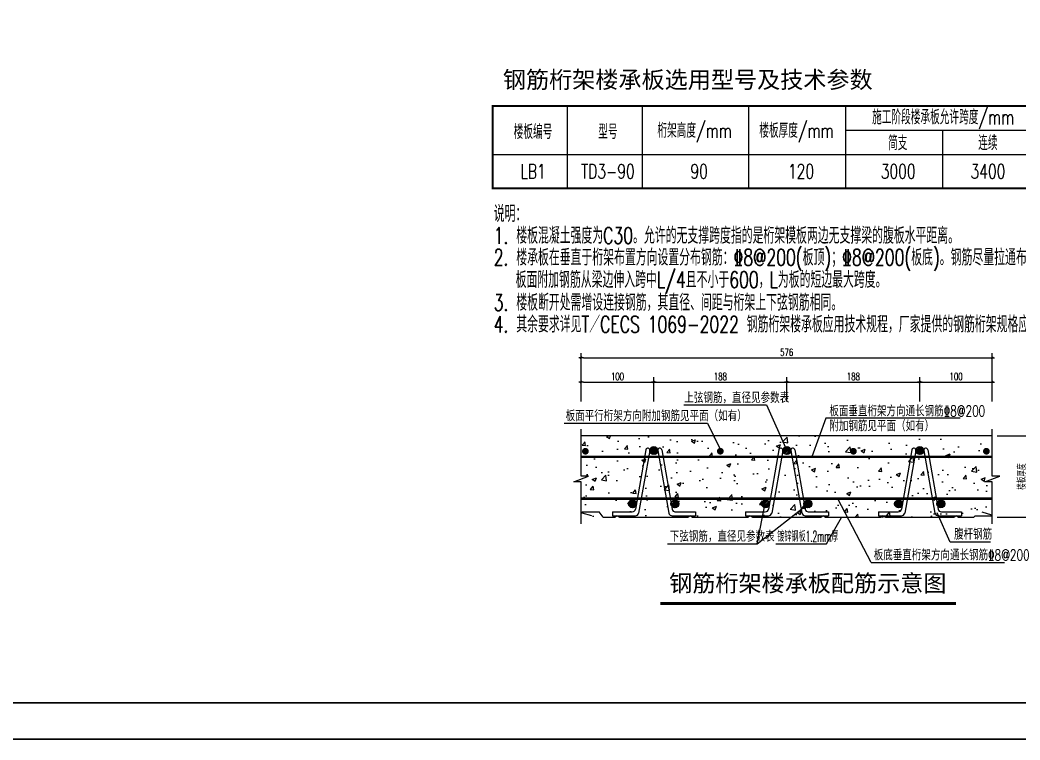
# Model space of a CAD drawing. Extents: x -1201378 to 2367219, y -619313 to 244905.
# Drawn here: x 458339 to 499653, y -496140 to -466410 of the extents above; entities that cross this region are included whole.
import ezdxf
from ezdxf.enums import TextEntityAlignment as Align

# ---------------------------------------------------------------- set-up
doc = ezdxf.new("R2010")
doc.units = 0
doc.header["$LTSCALE"] = 1000
doc.layers.get('0').update_dxf_attribs({"linetype": 'CONTINUOUS'})
doc.layers.get('Defpoints').update_dxf_attribs({"linetype": 'CONTINUOUS'})
for name, color, linetype in [('0-cxFrame', 155, 'CONTINUOUS'), ('S-BAR', 1, 'CONTINUOUS'), ('S-BEAM-DIM', 81, 'CONTINUOUS'), ('S-SHAPE', 51, 'CONTINUOUS'), ('S-SHAPE1', 165, 'CONTINUOUS'), ('S-SS', 111, 'CONTINUOUS'), ('S-TEXT', 21, 'CONTINUOUS'), ('S-TK', 165, 'CONTINUOUS'), ('Z_SLAB_DET', 7, 'CONTINUOUS')]:
    doc.layers.add(name, color=color, linetype=linetype)
doc.layers.add('0-cxText', color=131, linetype='CONTINUOUS', lineweight=25)
doc.styles.add('cx_tuming', font='simhei.ttf')
doc.styles.add('cx_tuqian1', font='')
doc.styles.add('SS1', font='tj-romans1.shx', dxfattribs={"width": 0.7, "bigfont": 'tj-hztxt1.shx'})
doc.styles.add('黑体', font='simhei.ttf', dxfattribs={"width": 0.8})
doc.styles.get('cx_tuqian1').set_extended_font_data('SimSun')
doc.dimstyles.new('S-100A', dxfattribs={"dimscale": 100, "dimtxt": 3, "dimasz": 1, "dimexe": 2, "dimexo": 2, "dimgap": 0.8, "dimtad": 1, "dimdec": 0, "dimzin": 0, "dimdsep": 46, "dimtxsty": 'SS1', "dimblk1": 'TT', "dimblk2": 'TT', "dimsah": 1, "dimcen": 1, "dimclrd": 256, "dimclre": 256, "dimclrt": 256, "dimadec": 0, "dimazin": 0, "dimtfac": 1, "dimtdec": 0, "dimtix": 1, "dimtmove": 2, "dimatfit": 0, "dimldrblk": 'TT', "dimfxl": 2, "dimtolj": 1, "dimtzin": 0, "dimarcsym": 0})
pattern_1 = [(45, (-10478350.52, -1661265.655), (-30.93592168, 30.93592168), [])]

# ---------------------------------------------------------------- blocks, each defined once
blk = doc.blocks.new('TK22.A0 L(Dragon)')
at = {"layer": '0-cxFrame', "color": 7, "const_width": 0.5}
blk.add_lwpolyline([(0, 0), (-1486, 0), (-1486, 841), (0, 841)], close=True, dxfattribs=at)
at = {"layer": '0-cxFrame', "const_width": 0.5}
blk.add_lwpolyline([(-80, 10), (-1466, 10), (-1466, 831), (-80, 831)], close=True, dxfattribs=at)
at = {"style": '黑体', "flags": 4}
blk.add_attdef('图幅', text='', height=3.3, dxfattribs=at).set_placement((-40, 3), align=Align.RIGHT)
at = {"layer": '0-cxText', "flags": 4}
for tag, height, style, p in [('建设单位', 3.5, 'cx_tuming', (-45, 240)), ('项目名称', 3.5, 'cx_tuming', (-45, 210)), ('子项名称', 3.5, 'cx_tuming', (-45, 180)), ('工程编号', 3.3, 'cx_tuqian1', (-35, 165)), ('图名1', 3.5, 'cx_tuming', (-45, 87)), ('图名2', 3.5, 'cx_tuming', (-45, 79)), ('图名3', 3.5, 'cx_tuming', (-45, 71)), ('出图日期', 3.3, 'cx_tuqian1', (-39, 60)), ('专业', 3.3, 'cx_tuqian1', (-55, 52)), ('图号', 3.3, 'cx_tuqian1', (-55, 44)), ('版次', 3.3, 'cx_tuqian1', (-20, 44))]:
    blk.add_attdef(tag, text='', height=height, dxfattribs=dict(at, style=style)).set_placement(p, align=Align.MIDDLE)
at = {"layer": 'Defpoints', "color": 6, "flags": 4}
for tag, height, style, p in [('tufu', 3.3, '黑体', (-12, 12)), ('dwfname', 4, 'cx_tuqian1', (-80, 3))]:
    blk.add_attdef(tag, text='', height=height, dxfattribs=dict(at, style=style)).set_placement(p, align=Align.RIGHT)
blk = doc.blocks.new('TT')
blk.add_line((-0.97, 0), (0.97, 0))
at = {"const_width": 0.45}
blk.add_lwpolyline([(-0.44, -0.44), (0.44, 0.44)], dxfattribs=at)
blk = doc.blocks.new('*D6426')
at = {"layer": 'Defpoints', "color": 0, "transparency": 16777216}
for p in [(498507, -483584), (498507, -486944), (499969, -486944)]:
    blk.add_point(p, dxfattribs=at)
at = {"layer": 'S-BEAM-DIM', "lineweight": -2, "transparency": 16777216}
for p, q in [((498707, -483584), (500169, -483584)), ((499969, -483684), (499969, -486844)), ((498707, -486944), (500169, -486944))]:
    blk.add_line(p, q, dxfattribs=at)
at = {"layer": 'S-BEAM-DIM', "lineweight": -2, "transparency": 16777216, "xscale": 100, "yscale": 100, "zscale": 100}
for p, rotation in [((499969, -483584), 90), ((499969, -486944), 270)]:
    blk.add_blockref('TT', p, dxfattribs=dict(at, rotation=rotation))
at = {"layer": 'S-BEAM-DIM', "transparency": 16777216, "insert": (499739, -485264), "char_height": 300, "attachment_point": 5, "rotation": 90, "style": 'SS1'}
blk.add_mtext('\\A1;楼板厚度', dxfattribs=at)
blk = doc.blocks.new('*D6427')
at = {"layer": 'Defpoints', "color": 0, "transparency": 16777216}
for p in [(490025, -481363), (484525, -482363), (490025, -482363)]:
    blk.add_point(p, dxfattribs=at)
at = {"layer": 'S-BEAM-DIM', "lineweight": -2, "transparency": 16777216}
for p, q in [((484525, -482163), (484525, -481163)), ((490025, -482163), (490025, -481163)), ((484625, -481363), (489925, -481363))]:
    blk.add_line(p, q, dxfattribs=at)
at = {"layer": 'S-BEAM-DIM', "lineweight": -2, "transparency": 16777216, "xscale": 100, "yscale": 100, "zscale": 100, "rotation": 180}
blk.add_blockref('TT', (484525, -481363), dxfattribs=at)
at = {"layer": 'S-BEAM-DIM', "lineweight": -2, "transparency": 16777216, "xscale": 100, "yscale": 100, "zscale": 100}
blk.add_blockref('TT', (490025, -481363), dxfattribs=at)
at = {"layer": 'S-BEAM-DIM', "transparency": 16777216, "insert": (487275, -481133), "char_height": 300, "attachment_point": 5, "style": 'SS1'}
blk.add_mtext('\\A1;188', dxfattribs=at)
blk = doc.blocks.new('*D6428')
at = {"layer": 'Defpoints', "color": 0, "transparency": 16777216}
for p in [(498507, -480363), (481523, -482363), (498507, -482363)]:
    blk.add_point(p, dxfattribs=at)
at = {"layer": 'S-BEAM-DIM', "lineweight": -2, "transparency": 16777216}
for p, q in [((481523, -482163), (481523, -480163)), ((481623, -480363), (498407, -480363)), ((498507, -482163), (498507, -480163))]:
    blk.add_line(p, q, dxfattribs=at)
at = {"layer": 'S-BEAM-DIM', "lineweight": -2, "transparency": 16777216, "xscale": 100, "yscale": 100, "zscale": 100, "rotation": 180}
blk.add_blockref('TT', (481523, -480363), dxfattribs=at)
at = {"layer": 'S-BEAM-DIM', "lineweight": -2, "transparency": 16777216, "xscale": 100, "yscale": 100, "zscale": 100}
blk.add_blockref('TT', (498507, -480363), dxfattribs=at)
at = {"layer": 'S-BEAM-DIM', "transparency": 16777216, "insert": (490015, -480133), "char_height": 300, "attachment_point": 5, "style": 'SS1'}
blk.add_mtext('\\A1;576', dxfattribs=at)
blk = doc.blocks.new('*D6429')
at = {"layer": 'Defpoints', "color": 0, "transparency": 16777216}
for p in [(495517, -481363), (490025, -482363), (495517, -482363)]:
    blk.add_point(p, dxfattribs=at)
at = {"layer": 'S-BEAM-DIM', "lineweight": -2, "transparency": 16777216}
for p, q in [((490025, -482163), (490025, -481163)), ((495517, -482163), (495517, -481163)), ((490125, -481363), (495417, -481363))]:
    blk.add_line(p, q, dxfattribs=at)
at = {"layer": 'S-BEAM-DIM', "lineweight": -2, "transparency": 16777216, "xscale": 100, "yscale": 100, "zscale": 100, "rotation": 180}
blk.add_blockref('TT', (490025, -481363), dxfattribs=at)
at = {"layer": 'S-BEAM-DIM', "lineweight": -2, "transparency": 16777216, "xscale": 100, "yscale": 100, "zscale": 100}
blk.add_blockref('TT', (495517, -481363), dxfattribs=at)
at = {"layer": 'S-BEAM-DIM', "transparency": 16777216, "insert": (492771, -481133), "char_height": 300, "attachment_point": 5, "style": 'SS1'}
blk.add_mtext('\\A1;188', dxfattribs=at)
blk = doc.blocks.new('*D6430')
at = {"layer": 'Defpoints', "color": 0, "transparency": 16777216}
for p in [(484525, -481363), (481523, -482363), (484525, -482363)]:
    blk.add_point(p, dxfattribs=at)
at = {"layer": 'S-BEAM-DIM', "lineweight": -2, "transparency": 16777216}
for p, q in [((481523, -482163), (481523, -481163)), ((484525, -482163), (484525, -481163)), ((481623, -481363), (484425, -481363))]:
    blk.add_line(p, q, dxfattribs=at)
at = {"layer": 'S-BEAM-DIM', "lineweight": -2, "transparency": 16777216, "xscale": 100, "yscale": 100, "zscale": 100, "rotation": 180}
blk.add_blockref('TT', (481523, -481363), dxfattribs=at)
at = {"layer": 'S-BEAM-DIM', "lineweight": -2, "transparency": 16777216, "xscale": 100, "yscale": 100, "zscale": 100}
blk.add_blockref('TT', (484525, -481363), dxfattribs=at)
at = {"layer": 'S-BEAM-DIM', "transparency": 16777216, "insert": (483024, -481133), "char_height": 300, "attachment_point": 5, "style": 'SS1'}
blk.add_mtext('\\A1;100', dxfattribs=at)
blk = doc.blocks.new('*D6431')
at = {"layer": 'Defpoints', "color": 0, "transparency": 16777216}
for p in [(498507, -481363), (495517, -482363), (498507, -482363)]:
    blk.add_point(p, dxfattribs=at)
at = {"layer": 'S-BEAM-DIM', "lineweight": -2, "transparency": 16777216}
for p, q in [((495517, -482163), (495517, -481163)), ((498507, -482163), (498507, -481163)), ((495617, -481363), (498407, -481363))]:
    blk.add_line(p, q, dxfattribs=at)
at = {"layer": 'S-BEAM-DIM', "lineweight": -2, "transparency": 16777216, "xscale": 100, "yscale": 100, "zscale": 100, "rotation": 180}
blk.add_blockref('TT', (495517, -481363), dxfattribs=at)
at = {"layer": 'S-BEAM-DIM', "lineweight": -2, "transparency": 16777216, "xscale": 100, "yscale": 100, "zscale": 100}
blk.add_blockref('TT', (498507, -481363), dxfattribs=at)
at = {"layer": 'S-BEAM-DIM', "transparency": 16777216, "insert": (497012, -481133), "char_height": 300, "attachment_point": 5, "style": 'SS1'}
blk.add_mtext('\\A1;100', dxfattribs=at)

msp = doc.modelspace()

# ---------------------------------------------------------------- hatches: boundary and pattern name
at = {"layer": 'S-BAR'}
for points in [[(481837.7, -484217.7, 1), (481556.6, -484217.7, 1)], [(487413.2, -484217.7, 1), (487132.1, -484217.7, 1)], [(492909.2, -484217.7, 1), (492628, -484217.7, 1)], [(498404.3, -484217.7, 1), (498123.1, -484217.7, 1)]]:
    msp.add_hatch(color=256, dxfattribs=at).paths.add_polyline_path(points)
at = {"layer": 'S-SHAPE1'}
h = msp.add_hatch(dxfattribs=at)
h.set_pattern_fill('AR-CONC', color=256, scale=9.6, style=0)
h.set_pattern_definition([(50, (-159280, 284896.6), (1748.9728, -153.0152), [182.88, -2011.68]), (355, (-159280, 284896.6), (-338.331, 1834.1438), [146.304, -1609.344]), (100.451, (-159134.3, 284883.9), (1410.648, 1681.1202), [155.424, -1709.664]), (46.1842, (-159280, 285384.3), (2602.359, -403.6063), [274.32, -3017.52]), (96.6356, (-159063.2, 285350.7), (2279.0807, 2375.2853), [233.136, -2564.496]), (351.184, (-159280, 285384.3), (2279.084, 2375.281), [219.456, -2414.016]), (21, (-159036.2, 285262.4), (1455.5028, -981.749), [182.88, -2011.68]), (326, (-159036.2, 285262.4), (593.2995, 1768.2045), [146.304, -1609.344]), (71.4514, (-158915, 285180.6), (2048.7983, 786.4594), [155.424, -1709.664]), (37.5, (-159280.06, 284896.6), (29.6506, 811.72837), [0, -1589.8368, 0, -1633.728, 0, -1615.44]), (7.5, (-159280.06, 284896.6), (641.46876, 961.7335), [0, -931.4688, 0, -1553.2608, 0, -615.696]), (327.5, (-159823.8, 284896.6), (1301.6697, -54.99594), [0, -609.6, 0, -1901.952, 0, -2523.744]), (317.5, (-160067.7, 284896.6), (1422.0401, 244.0943), [0, -792.48, 0, -1263.0912, 0, -1792.224])])
h.paths.add_polyline_path([(481523.3, -483583.6), (481523.3, -485250.7), (481831.3, -485250.7), (481215.3, -485474.7), (481523.3, -485474.7), (481523.3, -486943.6), (498506.9, -486943.6), (498506.9, -485474.7), (498198.9, -485474.7), (498814.9, -485250.7), (498506.9, -485250.7), (498506.9, -483583.6)])
h.paths.add_polyline_path([(489128.9, -486718.3), (489128.9, -486718.3, 0.0000141)], flags=16)
h.paths.add_polyline_path([(489690.8, -484757.6, -0.0000149), (489690.8, -484757.6, -0.000127), (489690.8, -484757.5, -0.9997278), (489851.5, -484794.7, 0.9999882), (489690.8, -484757.6)], flags=16)
h.paths.add_polyline_path([(490185.5, -484794.7, 0.0357508), (490183.8, -484771.2, 0.0717782)], flags=16)
h.paths.add_polyline_path([(490774.2, -486611.8, 0.3492028), (490908.1, -486718.3), (490908.1, -486718.3, -0.3492284), (490774.2, -486611.8)], flags=16)
h.paths.add_polyline_path([(489305.2, -486388.5, -1), (488975.5, -486388.5, -1)], flags=16)
h.paths.add_polyline_path([(491057.2, -486388.5, -1), (490727.5, -486388.5, -1)], flags=16)
h.paths.add_polyline_path([(485412.1, -486718.3, -0.3492284), (485278.3, -486611.8), (484850.4, -484758.5, 0.8608391), (484687.9, -484771.2, -0.0357489), (484689.5, -484794.7, 0.0029881), (484689.8, -484795.6), (484689.5, -484794.7, -0.999999), (484359.8, -484794.7, -0.9308923), (484687.9, -484771.2, -0.8608419), (484850.4, -484758.5), (485278.3, -486611.8, 0.349203), (485412.1, -486718.3)], flags=16)
h.paths.add_polyline_path([(485561.3, -486388.5, -1), (485231.5, -486388.5, -1)], flags=16)
h.paths.add_polyline_path([(494801.2, -486388.5, -1), (494471.4, -486388.5, -1)], flags=16)
h.paths.add_polyline_path([(484194.9, -484757.6), (483766.8, -486611.8, -0.3492236), (483632.9, -486718.3), (483632.9, -486718.3, 0.3492077), (483766.8, -486611.8), (484194.9, -484757.6, -1.0000109), (484355.5, -484794.7, 0.9999888)], flags=16)
h.paths.add_polyline_path([(495679.8, -484771.2, -0.8608419), (495842.3, -484758.5), (496270.2, -486611.8, 0.3492028), (496404, -486718.3), (496404.1, -486718.3, -0.3492286), (496270.2, -486611.8), (495842.3, -484758.5, 0.8608391), (495679.8, -484771.2, -0.0357489), (495681.4, -484794.7, 0.0029881), (495681.7, -484795.6), (496139, -486776.7, 0.3492128), (496272.9, -486883.1, -0.3492128), (496139, -486776.7), (495681.4, -484794.7, -0.999999), (495351.7, -484794.7, -0.9308923)], flags=16)
h.paths.add_polyline_path([(483809.3, -486388.5, -1), (483479.5, -486388.5, -1)], flags=16)
h.paths.add_polyline_path([(494624.8, -486718.3), (494624.8, -486718.3, 0.0000141)], flags=16)
h.paths.add_polyline_path([(495186.8, -484757.6, -1.0000114), (495347.4, -484794.7, 0.9999882), (495186.8, -484757.6)], flags=16)
h.paths.add_polyline_path([(496553.2, -486388.5, -1), (496223.4, -486388.5, -1)], flags=16)
h.paths.add_polyline_path([(493512.8, -484248.5), (495071.5, -484248.5), (495071.5, -483542.5), (493512.8, -483542.5)], flags=9)
h.paths.add_polyline_path([(491423, -485917.5), (492981.8, -485917.5), (492981.8, -485211.5), (491423, -485211.5)], flags=24)
h.paths.add_polyline_path([(492596.4, -484961.5), (494141.6, -484961.5), (494141.6, -484255.5), (492596.4, -484255.5)], flags=24)
h.paths.add_polyline_path([(496213.6, -485019.8), (497768.1, -485019.8), (497768.1, -484302.1), (496213.6, -484302.1)], flags=24)
at = {"layer": 'Z_SLAB_DET'}
h = msp.add_hatch(dxfattribs=at)
h.set_pattern_fill('ANSI31', color=256, scale=350, style=0)
h.set_pattern_definition(pattern_1)
h.paths.add_polyline_path([(484689.5, -484190.5, 1.0000006), (484359.8, -484190.5, 1.0000006)])
h = msp.add_hatch(dxfattribs=at)
h.set_pattern_fill('ANSI31', color=256, scale=350, style=0)
h.set_pattern_definition(pattern_1)
h.paths.add_polyline_path([(490185.5, -484190.5, 1.0000006), (489855.7, -484190.5, 1.0000006)])
h = msp.add_hatch(dxfattribs=at)
h.set_pattern_fill('ANSI31', color=256, scale=350, style=0)
h.set_pattern_definition(pattern_1)
h.paths.add_polyline_path([(495681.4, -484190.5, 1.0000006), (495351.7, -484190.5, 1.0000006)])
h = msp.add_hatch(dxfattribs=at)
h.set_pattern_fill('ANSI31', color=256, scale=350, style=0)
h.set_pattern_definition(pattern_1)
h.paths.add_polyline_path([(483479.5, -486388.5, -1.0000006), (483809.3, -486388.5, -1.0000006)])
h = msp.add_hatch(dxfattribs=at)
h.set_pattern_fill('ANSI31', color=256, scale=350, style=0)
h.set_pattern_definition(pattern_1)
h.paths.add_polyline_path([(485561.3, -486388.5, 1.0000006), (485231.5, -486388.5, 1.0000006)])
h = msp.add_hatch(dxfattribs=at)
h.set_pattern_fill('ANSI31', color=256, scale=350, style=0)
h.set_pattern_definition(pattern_1)
h.paths.add_polyline_path([(488975.5, -486388.5, -1.0000006), (489305.2, -486388.5, -1.0000006)])
h = msp.add_hatch(dxfattribs=at)
h.set_pattern_fill('ANSI31', color=256, scale=350, style=0)
h.set_pattern_definition(pattern_1)
h.paths.add_polyline_path([(491057.2, -486388.5, 1.0000006), (490727.5, -486388.5, 1.0000006)])
h = msp.add_hatch(dxfattribs=at)
h.set_pattern_fill('ANSI31', color=256, scale=350, style=0)
h.set_pattern_definition(pattern_1)
h.paths.add_polyline_path([(494471.4, -486388.5, -1.0000006), (494801.2, -486388.5, -1.0000006)])
h = msp.add_hatch(dxfattribs=at)
h.set_pattern_fill('ANSI31', color=256, scale=350, style=0)
h.set_pattern_definition(pattern_1)
h.paths.add_polyline_path([(496553.2, -486388.5, 1.0000006), (496223.4, -486388.5, 1.0000006)])

# ---------------------------------------------------------------- linework, layer by layer
at = {"layer": 'S-BAR', "const_width": 98}
for points in [[(481523.3, -484445.2), (498506.9, -484445.2)], [(481523.3, -486175.7), (498506.9, -486175.7)]]:
    msp.add_lwpolyline(points, dxfattribs=at)
at = {"layer": 'S-SHAPE', "ltscale": 5}
msp.add_line((498506.9, -483583.6), (481523.3, -483583.6), dxfattribs=at)
at = {"layer": 'S-SHAPE1', "ltscale": 5}
for points in [[(481523.3, -487207.5), (481523.3, -485474.7), (481215.3, -485474.7), (481831.3, -485250.7), (481523.3, -485250.7), (481523.3, -483301.5)], [(498506.9, -487207.5), (498506.9, -485474.7), (498198.9, -485474.7), (498814.9, -485250.7), (498506.9, -485250.7), (498506.9, -483301.5)]]:
    msp.add_lwpolyline(points, dxfattribs=at)
at = {"layer": 'S-SS'}
for p, q in [((485768.2, -482304.3), (489183.7, -482304.3)), ((489183.7, -482304.3), (490025, -484188.4)), ((491637, -482854.5), (491057.9, -484445.2)), ((497176.6, -482854.5), (491637, -482854.5)), ((480827.3, -483050.9), (486749, -483050.9)), ((486749, -483050.9), (487296.2, -484184.8)), ((493508.2, -488814.6), (492124, -486175.7)), ((488800.5, -488033.3), (489126.8, -486380.5)), ((488800.5, -488033.3), (490896.8, -486393)), ((491662.5, -488033.3), (492281.4, -486946)), ((496767.3, -487971.8), (496224, -486763.8)), ((485095.4, -488033.3), (488800.5, -488033.3)), ((489569.5, -488033.3), (491662.5, -488033.3)), ((498436.4, -487971.8), (496767.3, -487971.8)), ((493508.2, -488814.6), (499007.4, -488814.6))]:
    msp.add_line(p, q, dxfattribs=at)
at = {"layer": 'S-TEXT'}
msp.add_lwpolyline([(484792.2, -490506.3, 132.2, 132.2, 0), (497013.6, -490506.3, 46.7, 46.7, 0)], format="xyseb", dxfattribs=at)
at = {"layer": 'S-TK'}
for p, q in [((480962.5, -473360.9), (480962.5, -469960.9)), ((484058.6, -473360.9), (484058.6, -469960.9)), ((488456.2, -473360.9), (488456.2, -469960.9)), ((492456.2, -473360.9), (492456.2, -469960.9)), ((492456.2, -471960.9), (492456.2, -469960.9)), ((492456.2, -470960.9), (506125, -470960.9)), ((496456.2, -470960.9), (496456.2, -473360.9)), ((477866.4, -473360.9), (506125, -473360.9))]:
    msp.add_line(p, q, dxfattribs=at)
at = {"layer": 'S-TK', "const_width": 75}
msp.add_lwpolyline([(506125, -469960.9), (477866.4, -469960.9), (477866.4, -473360.9), (506125, -473360.9)], close=True, dxfattribs=at)
at = {"layer": 'S-TK'}
msp.add_lwpolyline([(477866.4, -471960.9), (506125, -471960.9)], dxfattribs=at)
at = {"layer": 'Z_SLAB_DET'}
for p, q in [((484194.9, -484153.4), (483766.8, -486611.8)), ((484355.5, -484190.5), (483897.9, -486776.7)), ((484689.5, -484190.5), (485147.1, -486776.7)), ((484850.2, -484153.4), (485278.3, -486611.8)), ((489690.8, -484153.4), (489262.7, -486611.8)), ((489851.5, -484190.5), (489393.9, -486776.7)), ((490185.5, -484190.5), (490643.1, -486776.7)), ((490346.1, -484153.4), (490774.2, -486611.8)), ((495186.8, -484153.4), (494758.7, -486611.8)), ((495347.4, -484190.5), (494889.8, -486776.7)), ((495681.4, -484190.5), (496139, -486776.7)), ((495842.1, -484153.4), (496270.2, -486611.8)), ((481967.7, -486888.6), (481569.8, -486774.5)), ((481584.3, -486723.8), (482271.3, -486723.8)), ((482436.2, -486943.6), (482271.3, -486723.8)), ((482436.2, -486943.6), (482924, -486943.6)), ((482820.9, -486718.3), (483632.9, -486718.3)), ((482820.9, -486718.3), (482820.9, -486883.1)), ((482820.9, -486883.1), (483764.1, -486883.1)), ((483013.3, -486888.6), (482924, -486943.6)), ((483013.3, -486888.6), (483102.6, -486943.6)), ((483102.6, -486943.6), (485946.7, -486943.6)), ((485281, -486883.1), (486246.4, -486883.1)), ((485412.1, -486718.3), (486246.4, -486718.3)), ((486036, -486888.6), (485946.7, -486943.6)), ((486036, -486888.6), (486125.4, -486943.6)), ((486125.4, -486943.6), (488419.9, -486943.6)), ((486246.4, -486718.3), (486246.4, -486883.1)), ((488316.8, -486718.3), (489128.9, -486718.3)), ((488316.8, -486718.3), (488316.8, -486883.1)), ((488316.8, -486883.1), (489260, -486883.1)), ((488509.2, -486888.6), (488419.9, -486943.6)), ((488509.2, -486888.6), (488598.5, -486943.6)), ((488598.5, -486943.6), (491442.7, -486943.6)), ((490776.9, -486883.1), (491742.4, -486883.1)), ((490908.1, -486718.3), (491742.4, -486718.3)), ((491532, -486888.6), (491442.7, -486943.6)), ((491532, -486888.6), (491621.3, -486943.6)), ((491621.3, -486943.6), (493915.9, -486943.6)), ((491742.4, -486718.3), (491742.4, -486883.1)), ((493812.8, -486718.3), (493812.8, -486883.1)), ((493812.8, -486718.3), (494624.8, -486718.3)), ((493812.8, -486883.1), (494756, -486883.1)), ((494005.2, -486888.6), (493915.9, -486943.6)), ((494005.2, -486888.6), (494094.5, -486943.6)), ((494094.5, -486943.6), (496938.6, -486943.6)), ((496272.9, -486883.1), (497238.3, -486883.1)), ((496404.1, -486718.3), (497238.3, -486718.3)), ((497028, -486888.6), (496938.6, -486943.6)), ((497028, -486888.6), (497117.3, -486943.6)), ((497117.3, -486943.6), (497742.4, -486943.6)), ((497238.3, -486718.3), (497238.3, -486883.1)), ((497742.4, -486943.6), (497797.4, -486888.6)), ((497797.4, -486888.6), (498456.9, -486888.6)), ((498073.6, -486723.8), (498471.5, -486837.9))]:
    msp.add_line(p, q, dxfattribs=at)
for centre in [(484524.7, -484190.5), (490020.6, -484190.5), (495516.6, -484190.5), (483644.4, -486388.5), (485396.4, -486388.5), (489140.4, -486388.5), (490892.3, -486388.5), (494636.3, -486388.5), (496388.3, -486388.5)]:
    msp.add_circle(centre, 164.9, dxfattribs=at)
for centre, radius, start, end in [((484275.2, -484171.9), 82.4, 347, 167), ((484770.1, -484172.9), 82.4, 13, 193), ((489771.1, -484171.9), 82.4, 347, 167), ((490266, -484172.9), 82.4, 13, 193), ((495267.1, -484171.9), 82.4, 347, 167), ((495762, -484172.9), 82.4, 13, 193), ((483632.9, -486580.9), 137.4, 270, 347), ((485412.1, -486580.9), 137.4, 193, 270), ((489128.9, -486580.9), 137.4, 270, 347), ((490908.1, -486580.9), 137.4, 193, 270), ((494624.8, -486580.9), 137.4, 270, 347), ((496404.1, -486580.9), 137.4, 193, 270), ((481584.3, -486751.2), 27.5, 90, 238), ((483764.1, -486745.7), 137.4, 270, 347), ((485281, -486745.7), 137.4, 193, 270), ((489260, -486745.7), 137.4, 270, 347), ((490776.9, -486745.7), 137.4, 193, 270), ((494756, -486745.7), 137.4, 270, 347), ((496272.9, -486745.7), 137.4, 193, 270), ((498456.9, -486861.2), 27.5, 270, 58)]:
    msp.add_arc(centre, radius, start, end, dxfattribs=at)

# ---------------------------------------------------------------- block references
at = {"layer": '0-cxFrame', "xscale": 150, "yscale": 150, "zscale": 150}
msp.add_blockref('TK22.A0 L(Dragon)', (535008.3, -496102.2), dxfattribs=at)

# ---------------------------------------------------------------- texts
at = {"layer": 'S-SS', "style": 'SS1', "width": 0.7}
for s, p in [('施工阶段楼承板允许跨度/mm', (496476.5, -470461.5)), ('桁架高度/mm', (486209.1, -471017.1)), ('楼板厚度/mm', (490417.8, -471017.1)), ('楼板编号', (479533.2, -470992.9)), ('型号', (482629.3, -470992.9)), ('简支', (494602.4, -471455.4)), ('连续', (498324.8, -471455.4)), ('LB1', (479533.2, -472660.9)), ('TD3-90', (482629.3, -472660.9)), ('90', (486397.5, -472660.9)), ('120', (490606.2, -472660.9)), ('3000', (494620.8, -472660.9)), ('3400', (498329.4, -472660.9))]:
    msp.add_text(s, height=600, dxfattribs=at).set_placement(p, align=Align.MIDDLE)
at = {"layer": 'S-SS', "style": 'SS1'}
for s, height, width, p in [('说明：', 675, 0.7, (477909.9, -474749.2)), ('1. 楼板混凝土强度为C30。允许的无支撑跨度指的是桁架模板两边无支撑梁的腹板水平距离。', 675, 0.7, (477909.9, -475649.2)), ('2. 楼承板在垂直于桁架布置方向设置分布钢筋：%%1538@200(板顶)；%%1538@200(板底)。钢筋尽量拉通布置，板面附加钢筋见平面图。', 675, 0.7, (477909.9, -476549.2)), ('板面附加钢筋从梁边伸入跨中L/4且不小于600，L为板的短边最大跨度。', 675, 0.7, (478814.9, -477472)), ('3. 楼板断开处需增设连接钢筋，其直径、间距与桁架上下弦钢筋相同。', 675, 0.7, (477909.9, -478414.2)), ('4. 其余要求详见T／CECS 1069-2022 钢筋桁架楼承板应用技术规程，厂家提供的钢筋桁架规格应符合上表及图示的要求。', 675, 0.7, (477909.9, -479314.2)), ('上弦钢筋，直径见参数表', 450, 0.7, (485785.9, -482228.6)), ('板面平行桁架方向附加钢筋见平面（如有）', 450, 0.7, (480883.3, -482975.3)), ('板面垂直桁架方向通长钢筋%%1538@200', 450, 0.7, (491775.8, -482778.9)), ('附加钢筋见平面（如有）', 450, 0.7, (491775.8, -483391)), ('下弦钢筋，直径见参数表', 450, 0.7, (485184.4, -487954.8)), ('镀锌钢板1.2mm厚', 450, 0.5, (489623.8, -487952.7)), ('腹杆钢筋', 450, 0.7, (496930.2, -487864.3)), ('板底垂直桁架方向通长钢筋%%1538@200', 450, 0.7, (493610.3, -488723.3))]:
    msp.add_text(s, height=height, dxfattribs=dict(at, width=width)).set_placement(p)
at = {"layer": 'S-TEXT', "style": '黑体'}
msp.add_text('钢筋桁架楼承板选用型号及技术参数', height=700, dxfattribs=at).set_placement((485927.1, -469223.4), align=Align.CENTER)
msp.add_text('钢筋桁架楼承板配筋示意图', height=700, dxfattribs=at).set_placement((490885.4, -490224.9), align=Align.BOTTOM_CENTER)

# ---------------------------------------------------------------- dimensions: what is measured, and where the dimension line sits
at = {"layer": 'S-BEAM-DIM'}
for p2, distance, text, picture, middle in [((498506.9, -482362.6), 2000, '576', '*D6428', (490015.1, -480132.6)), ((484524.7, -482362.6), 1000, '100', '*D6430', (483024, -481132.6))]:
    dim = msp.add_aligned_dim(p1=(481523.3, -482362.6), p2=p2, distance=distance, text=text, dimstyle='S-100A', dxfattribs=at)
    dim.commit()
    dim.dimension.update_dxf_attribs({"geometry": picture, "text_midpoint": middle})
for base, p1, p2, text, picture, middle in [((490025, -481362.6), (484524.7, -482362.6), (490025, -482362.6), '188', '*D6427', (487274.8, -481132.6)), ((495516.6, -481362.6), (490025, -482362.6), (495516.6, -482362.6), '188', '*D6429', (492770.8, -481132.6)), ((498506.9, -481362.6), (495516.6, -482362.6), (498506.9, -482362.6), '100', '*D6431', (497011.7, -481132.6))]:
    dim = msp.add_linear_dim(base=base, p1=p1, p2=p2, text=text, dimstyle='S-100A', dxfattribs=at)
    dim.commit()
    dim.dimension.update_dxf_attribs({"geometry": picture, "text_midpoint": middle})
dim = msp.add_linear_dim(base=(499968.9, -486943.6), p1=(498506.9, -483583.6), p2=(498506.9, -486943.6), angle=90, text='楼板厚度', dimstyle='S-100A', dxfattribs=at)
dim.commit()
dim.dimension.update_dxf_attribs({"geometry": '*D6426', "text_midpoint": (499738.9, -485263.6)})

doc.saveas('drawing.dxf')
